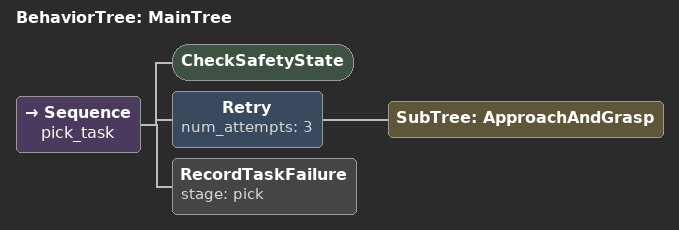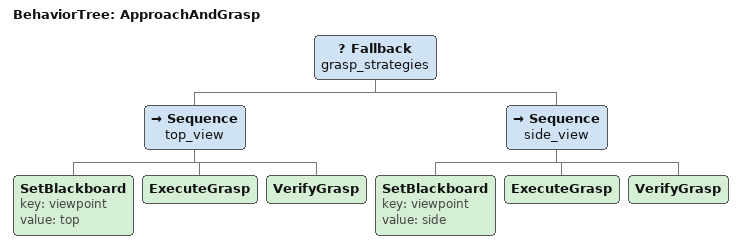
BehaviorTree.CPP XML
<?xml version="1.0"?>
<root main_tree_to_execute="MainTree">
  <BehaviorTree ID="MainTree">
    <Sequence name="pick_task">
      <CheckSafetyState/>
      <Retry num_attempts="3">
        <SubTree ID="ApproachAndGrasp"/>
      </Retry>
      <RecordTaskFailure stage="pick"/>
    </Sequence>
  </BehaviorTree>
  <BehaviorTree ID="ApproachAndGrasp">
    <Fallback name="grasp_strategies">
      <Sequence name="top_view"><SetBlackboard key="viewpoint" value="top"/><ExecuteGrasp/><VerifyGrasp/></Sequence>
      <Sequence name="side_view"><SetBlackboard key="viewpoint" value="side"/><ExecuteGrasp/><VerifyGrasp/></Sequence>
    </Fallback>
  </BehaviorTree>
</root>
